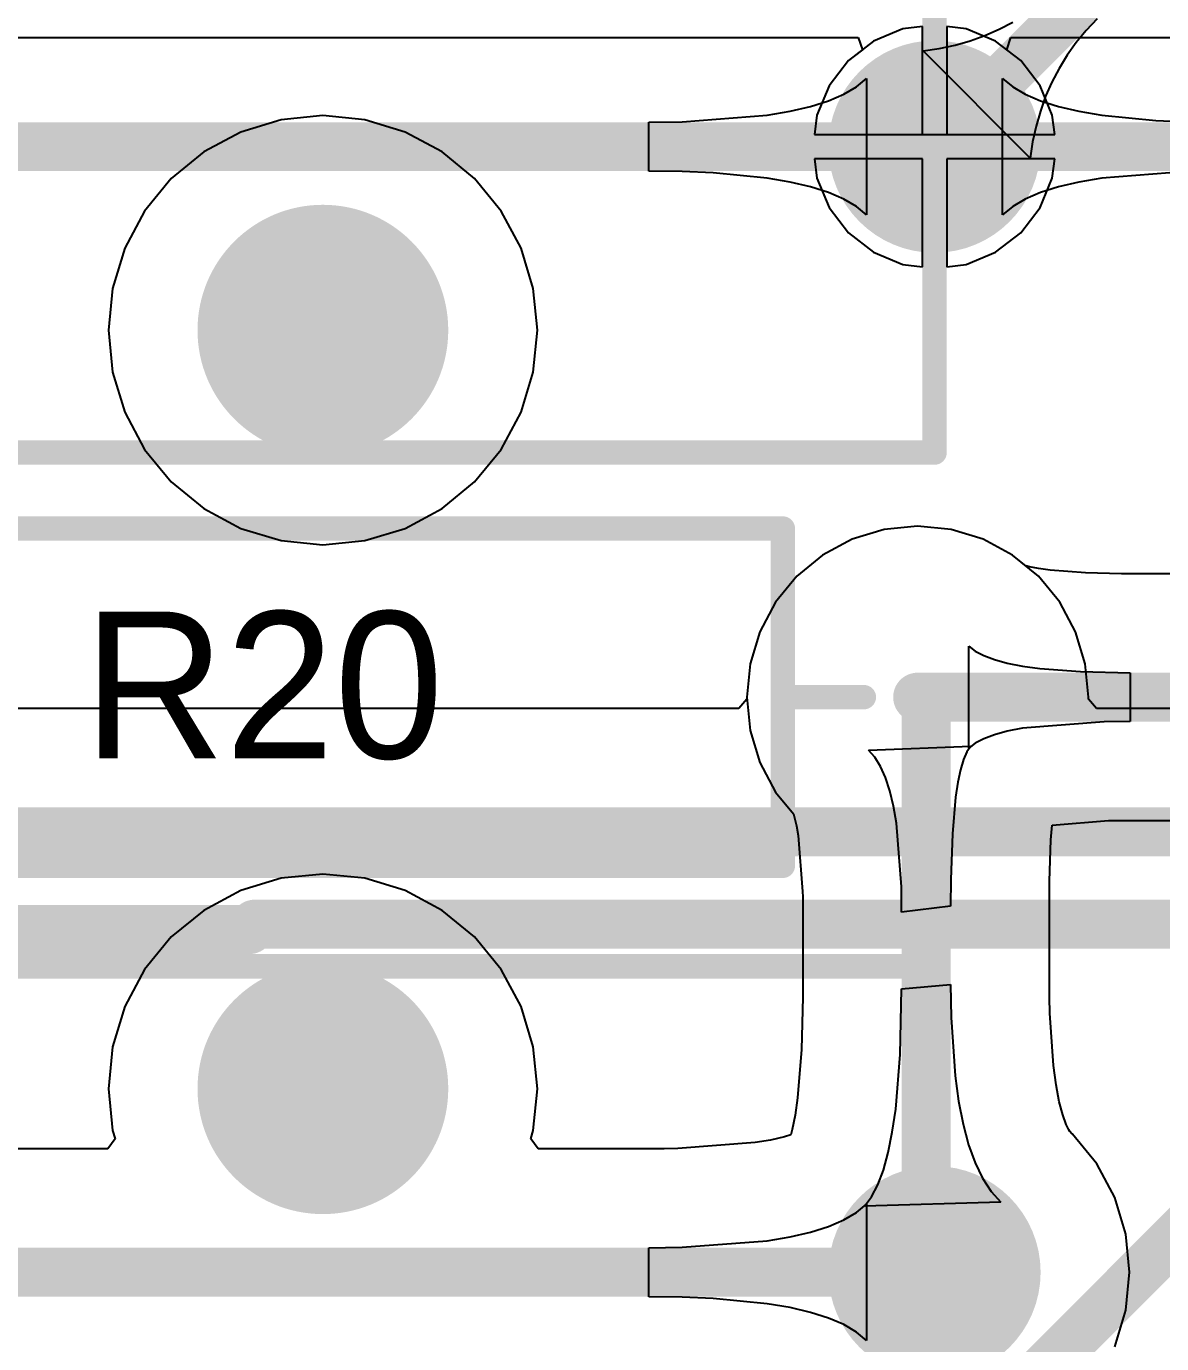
# Model space of a CAD drawing. Header units: millimetres. Extents: x 0 to 140, y 0 to 130.
# Drawn here: x 57.83 to 69.62, y 13.74 to 27.41 of the extents above; entities that cross this region are included whole.
import ezdxf

# ---------------------------------------------------------------- set-up
doc = ezdxf.new("R2010")
doc.units = ezdxf.units.MM
for name, color, linetype in [('BottomLayer', 5, 'Continuous'), ('BottomSolder', 6, 'Continuous'), ('MultiLayer', 9, 'Continuous'), ('PadHoleLayer', 156, 'Continuous'), ('TopLayer', 1, 'Continuous'), ('TopOverlay', 2, 'Continuous'), ('TopSolder', 216, 'Continuous')]:
    doc.layers.add(name, color=color, linetype=linetype)

# ---------------------------------------------------------------- blocks, each defined once
blk = doc.blocks.new('SW_4P_B_20')
at = {"layer": 'BottomLayer'}
h = blk.add_hatch(color=5, dxfattribs=at)
edge = h.paths.add_edge_path()
edge.add_arc((-0.0254, 4.445), 1.2, 0, 360)
h = blk.add_hatch(color=5, dxfattribs=at)
edge = h.paths.add_edge_path()
edge.add_arc((-6.3754, 2.54), 1, 0, 360)
h = blk.add_hatch(color=5, dxfattribs=at)
edge = h.paths.add_edge_path()
edge.add_arc((6.35, 2.54), 1, 0, 360)
h = blk.add_hatch(color=5, dxfattribs=at)
edge = h.paths.add_edge_path()
edge.add_arc((-6.3754, -2.54), 1, 0, 360)
h = blk.add_hatch(color=5, dxfattribs=at)
edge = h.paths.add_edge_path()
edge.add_arc((6.3246, -2.54), 1, 0, 360)
h = blk.add_hatch(color=5, dxfattribs=at)
edge = h.paths.add_edge_path()
edge.add_arc((-0.0254, -4.445), 1.2, 0, 360)
at = {"layer": 'BottomSolder'}
h = blk.add_hatch(color=6, dxfattribs=at)
edge = h.paths.add_edge_path()
edge.add_arc((-0.0254, 4.445), 1.3016, 0, 360)
h = blk.add_hatch(color=6, dxfattribs=at)
edge = h.paths.add_edge_path()
edge.add_arc((-6.3754, 2.54), 1.1016, 0, 360)
h = blk.add_hatch(color=6, dxfattribs=at)
edge = h.paths.add_edge_path()
edge.add_arc((6.35, 2.54), 1.1016, 0, 360)
h = blk.add_hatch(color=6, dxfattribs=at)
edge = h.paths.add_edge_path()
edge.add_arc((-6.3754, -2.54), 1.1016, 0, 360)
h = blk.add_hatch(color=6, dxfattribs=at)
edge = h.paths.add_edge_path()
edge.add_arc((6.3246, -2.54), 1.1016, 0, 360)
h = blk.add_hatch(color=6, dxfattribs=at)
edge = h.paths.add_edge_path()
edge.add_arc((-0.0254, -4.445), 1.3016, 0, 360)
at = {"layer": 'MultiLayer'}
h = blk.add_hatch(color=9, dxfattribs=at)
edge = h.paths.add_edge_path()
edge.add_arc((-0.0254, 4.445), 1.2, 0, 360)
h = blk.add_hatch(color=9, dxfattribs=at)
edge = h.paths.add_edge_path()
edge.add_arc((-6.3754, 2.54), 1, 0, 360)
h = blk.add_hatch(color=9, dxfattribs=at)
edge = h.paths.add_edge_path()
edge.add_arc((6.35, 2.54), 1, 0, 360)
h = blk.add_hatch(color=9, dxfattribs=at)
edge = h.paths.add_edge_path()
edge.add_arc((-6.3754, -2.54), 1, 0, 360)
h = blk.add_hatch(color=9, dxfattribs=at)
edge = h.paths.add_edge_path()
edge.add_arc((6.3246, -2.54), 1, 0, 360)
h = blk.add_hatch(color=9, dxfattribs=at)
edge = h.paths.add_edge_path()
edge.add_arc((-0.0254, -4.445), 1.2, 0, 360)
at = {"layer": 'PadHoleLayer'}
h = blk.add_hatch(color=156, dxfattribs=at)
edge = h.paths.add_edge_path()
edge.add_arc((-0.0254, 4.445), 1, 0, 360)
h = blk.add_hatch(color=156, dxfattribs=at)
edge = h.paths.add_edge_path()
edge.add_arc((-6.3754, 2.54), 0.6, 0, 360)
h = blk.add_hatch(color=156, dxfattribs=at)
edge = h.paths.add_edge_path()
edge.add_arc((6.35, 2.54), 0.6, 0, 360)
h = blk.add_hatch(color=156, dxfattribs=at)
edge = h.paths.add_edge_path()
edge.add_arc((-6.3754, -2.54), 0.6, 0, 360)
h = blk.add_hatch(color=156, dxfattribs=at)
edge = h.paths.add_edge_path()
edge.add_arc((6.3246, -2.54), 0.6, 0, 360)
h = blk.add_hatch(color=156, dxfattribs=at)
edge = h.paths.add_edge_path()
edge.add_arc((-0.0254, -4.445), 1, 0, 360)
at = {"layer": 'TopLayer'}
h = blk.add_hatch(color=1, dxfattribs=at)
edge = h.paths.add_edge_path()
edge.add_arc((-0.0254, 4.445), 1.2, 0, 360)
h = blk.add_hatch(color=1, dxfattribs=at)
edge = h.paths.add_edge_path()
edge.add_arc((-6.3754, 2.54), 1, 0, 360)
h = blk.add_hatch(color=1, dxfattribs=at)
edge = h.paths.add_edge_path()
edge.add_arc((6.35, 2.54), 1, 0, 360)
h = blk.add_hatch(color=1, dxfattribs=at)
edge = h.paths.add_edge_path()
edge.add_arc((-6.3754, -2.54), 1, 0, 360)
h = blk.add_hatch(color=1, dxfattribs=at)
edge = h.paths.add_edge_path()
edge.add_arc((6.3246, -2.54), 1, 0, 360)
h = blk.add_hatch(color=1, dxfattribs=at)
edge = h.paths.add_edge_path()
edge.add_arc((-0.0254, -4.445), 1.2, 0, 360)
at = {"layer": 'TopSolder'}
h = blk.add_hatch(color=216, dxfattribs=at)
edge = h.paths.add_edge_path()
edge.add_arc((-0.0254, 4.445), 1.3016, 0, 360)
h = blk.add_hatch(color=216, dxfattribs=at)
edge = h.paths.add_edge_path()
edge.add_arc((-6.3754, 2.54), 1.1016, 0, 360)
h = blk.add_hatch(color=216, dxfattribs=at)
edge = h.paths.add_edge_path()
edge.add_arc((6.35, 2.54), 1.1016, 0, 360)
h = blk.add_hatch(color=216, dxfattribs=at)
edge = h.paths.add_edge_path()
edge.add_arc((-6.3754, -2.54), 1.1016, 0, 360)
h = blk.add_hatch(color=216, dxfattribs=at)
edge = h.paths.add_edge_path()
edge.add_arc((6.3246, -2.54), 1.1016, 0, 360)
h = blk.add_hatch(color=216, dxfattribs=at)
edge = h.paths.add_edge_path()
edge.add_arc((-0.0254, -4.445), 1.3016, 0, 360)
at = {"layer": 'TopOverlay', "const_width": 0.254}
for points in [[(6.3246, 5.715), (-6.3754, 5.715)], [(-6.3754, 5.715), (-6.3754, -5.715)], [(6.3246, 5.715), (6.3246, -5.715)], [(6.3246, -5.715), (-6.3754, -5.715)]]:
    blk.add_lwpolyline(points, dxfattribs=at)
at = {"layer": 'TopOverlay', "const_width": 0.127}
for points in [[(-6.4389, 5.715, 1), (-6.3119, 5.715, 1)], [(-6.4389, 5.715, 1), (-6.3119, 5.715, 1)], [(6.2611, 5.715, 1), (6.3881, 5.715, 1)], [(6.2611, 5.715, 1), (6.3881, 5.715, 1)], [(-6.4389, -5.715, 1), (-6.3119, -5.715, 1)], [(-6.4389, -5.715, 1), (-6.3119, -5.715, 1)], [(6.2611, -5.715, 1), (6.3881, -5.715, 1)], [(6.2611, -5.715, 1), (6.3881, -5.715, 1)]]:
    blk.add_lwpolyline(points, format="xyb", close=True, dxfattribs=at)
blk = doc.blocks.new('SW_4P_B_25')
at = {"layer": 'BottomLayer'}
h = blk.add_hatch(color=5, dxfattribs=at)
edge = h.paths.add_edge_path()
edge.add_arc((-0.0254, 4.445), 1.2, 0, 360)
h = blk.add_hatch(color=5, dxfattribs=at)
edge = h.paths.add_edge_path()
edge.add_arc((-6.3754, 2.54), 1, 0, 360)
h = blk.add_hatch(color=5, dxfattribs=at)
edge = h.paths.add_edge_path()
edge.add_arc((6.35, 2.54), 1, 0, 360)
h = blk.add_hatch(color=5, dxfattribs=at)
edge = h.paths.add_edge_path()
edge.add_arc((-6.3754, -2.54), 1, 0, 360)
h = blk.add_hatch(color=5, dxfattribs=at)
edge = h.paths.add_edge_path()
edge.add_arc((6.3246, -2.54), 1, 0, 360)
h = blk.add_hatch(color=5, dxfattribs=at)
edge = h.paths.add_edge_path()
edge.add_arc((-0.0254, -4.445), 1.2, 0, 360)
at = {"layer": 'BottomSolder'}
h = blk.add_hatch(color=6, dxfattribs=at)
edge = h.paths.add_edge_path()
edge.add_arc((-0.0254, 4.445), 1.3016, 0, 360)
h = blk.add_hatch(color=6, dxfattribs=at)
edge = h.paths.add_edge_path()
edge.add_arc((-6.3754, 2.54), 1.1016, 0, 360)
h = blk.add_hatch(color=6, dxfattribs=at)
edge = h.paths.add_edge_path()
edge.add_arc((6.35, 2.54), 1.1016, 0, 360)
h = blk.add_hatch(color=6, dxfattribs=at)
edge = h.paths.add_edge_path()
edge.add_arc((-6.3754, -2.54), 1.1016, 0, 360)
h = blk.add_hatch(color=6, dxfattribs=at)
edge = h.paths.add_edge_path()
edge.add_arc((6.3246, -2.54), 1.1016, 0, 360)
h = blk.add_hatch(color=6, dxfattribs=at)
edge = h.paths.add_edge_path()
edge.add_arc((-0.0254, -4.445), 1.3016, 0, 360)
at = {"layer": 'MultiLayer'}
h = blk.add_hatch(color=9, dxfattribs=at)
edge = h.paths.add_edge_path()
edge.add_arc((-0.0254, 4.445), 1.2, 0, 360)
h = blk.add_hatch(color=9, dxfattribs=at)
edge = h.paths.add_edge_path()
edge.add_arc((-6.3754, 2.54), 1, 0, 360)
h = blk.add_hatch(color=9, dxfattribs=at)
edge = h.paths.add_edge_path()
edge.add_arc((6.35, 2.54), 1, 0, 360)
h = blk.add_hatch(color=9, dxfattribs=at)
edge = h.paths.add_edge_path()
edge.add_arc((-6.3754, -2.54), 1, 0, 360)
h = blk.add_hatch(color=9, dxfattribs=at)
edge = h.paths.add_edge_path()
edge.add_arc((6.3246, -2.54), 1, 0, 360)
h = blk.add_hatch(color=9, dxfattribs=at)
edge = h.paths.add_edge_path()
edge.add_arc((-0.0254, -4.445), 1.2, 0, 360)
at = {"layer": 'PadHoleLayer'}
h = blk.add_hatch(color=156, dxfattribs=at)
edge = h.paths.add_edge_path()
edge.add_arc((-0.0254, 4.445), 1, 0, 360)
h = blk.add_hatch(color=156, dxfattribs=at)
edge = h.paths.add_edge_path()
edge.add_arc((-6.3754, 2.54), 0.6, 0, 360)
h = blk.add_hatch(color=156, dxfattribs=at)
edge = h.paths.add_edge_path()
edge.add_arc((6.35, 2.54), 0.6, 0, 360)
h = blk.add_hatch(color=156, dxfattribs=at)
edge = h.paths.add_edge_path()
edge.add_arc((-6.3754, -2.54), 0.6, 0, 360)
h = blk.add_hatch(color=156, dxfattribs=at)
edge = h.paths.add_edge_path()
edge.add_arc((6.3246, -2.54), 0.6, 0, 360)
h = blk.add_hatch(color=156, dxfattribs=at)
edge = h.paths.add_edge_path()
edge.add_arc((-0.0254, -4.445), 1, 0, 360)
at = {"layer": 'TopLayer'}
h = blk.add_hatch(color=1, dxfattribs=at)
edge = h.paths.add_edge_path()
edge.add_arc((-0.0254, 4.445), 1.2, 0, 360)
h = blk.add_hatch(color=1, dxfattribs=at)
edge = h.paths.add_edge_path()
edge.add_arc((-6.3754, 2.54), 1, 0, 360)
h = blk.add_hatch(color=1, dxfattribs=at)
edge = h.paths.add_edge_path()
edge.add_arc((6.35, 2.54), 1, 0, 360)
h = blk.add_hatch(color=1, dxfattribs=at)
edge = h.paths.add_edge_path()
edge.add_arc((-6.3754, -2.54), 1, 0, 360)
h = blk.add_hatch(color=1, dxfattribs=at)
edge = h.paths.add_edge_path()
edge.add_arc((6.3246, -2.54), 1, 0, 360)
h = blk.add_hatch(color=1, dxfattribs=at)
edge = h.paths.add_edge_path()
edge.add_arc((-0.0254, -4.445), 1.2, 0, 360)
at = {"layer": 'TopSolder'}
h = blk.add_hatch(color=216, dxfattribs=at)
edge = h.paths.add_edge_path()
edge.add_arc((-0.0254, 4.445), 1.3016, 0, 360)
h = blk.add_hatch(color=216, dxfattribs=at)
edge = h.paths.add_edge_path()
edge.add_arc((-6.3754, 2.54), 1.1016, 0, 360)
h = blk.add_hatch(color=216, dxfattribs=at)
edge = h.paths.add_edge_path()
edge.add_arc((6.35, 2.54), 1.1016, 0, 360)
h = blk.add_hatch(color=216, dxfattribs=at)
edge = h.paths.add_edge_path()
edge.add_arc((-6.3754, -2.54), 1.1016, 0, 360)
h = blk.add_hatch(color=216, dxfattribs=at)
edge = h.paths.add_edge_path()
edge.add_arc((6.3246, -2.54), 1.1016, 0, 360)
h = blk.add_hatch(color=216, dxfattribs=at)
edge = h.paths.add_edge_path()
edge.add_arc((-0.0254, -4.445), 1.3016, 0, 360)
at = {"layer": 'TopOverlay', "const_width": 0.254}
for points in [[(6.3246, 5.715), (-6.3754, 5.715)], [(-6.3754, 5.715), (-6.3754, -5.715)], [(6.3246, 5.715), (6.3246, -5.715)], [(6.3246, -5.715), (-6.3754, -5.715)]]:
    blk.add_lwpolyline(points, dxfattribs=at)
at = {"layer": 'TopOverlay', "const_width": 0.127}
for points in [[(-6.4389, 5.715, 1), (-6.3119, 5.715, 1)], [(-6.4389, 5.715, 1), (-6.3119, 5.715, 1)], [(6.2611, 5.715, 1), (6.3881, 5.715, 1)], [(6.2611, 5.715, 1), (6.3881, 5.715, 1)], [(-6.4389, -5.715, 1), (-6.3119, -5.715, 1)], [(-6.4389, -5.715, 1), (-6.3119, -5.715, 1)], [(6.2611, -5.715, 1), (6.3881, -5.715, 1)], [(6.2611, -5.715, 1), (6.3881, -5.715, 1)]]:
    blk.add_lwpolyline(points, format="xyb", close=True, dxfattribs=at)
blk = doc.blocks.new('_________1_2__31')
at = {"layer": 'BottomLayer'}
h = blk.add_hatch(color=5, dxfattribs=at)
edge = h.paths.add_edge_path()
edge.add_arc((-6.4, 0), 0.75, 0, 360)
h = blk.add_hatch(color=5, dxfattribs=at)
edge = h.paths.add_edge_path()
edge.add_arc((6.4, 0), 0.75, 0, 360)
at = {"layer": 'BottomSolder'}
h = blk.add_hatch(color=6, dxfattribs=at)
edge = h.paths.add_edge_path()
edge.add_arc((-6.4, 0), 0.852, 0, 360)
h = blk.add_hatch(color=6, dxfattribs=at)
edge = h.paths.add_edge_path()
edge.add_arc((6.4, 0), 0.852, 0, 360)
at = {"layer": 'MultiLayer'}
h = blk.add_hatch(color=9, dxfattribs=at)
edge = h.paths.add_edge_path()
edge.add_arc((-6.4, 0), 0.75, 0, 360)
h = blk.add_hatch(color=9, dxfattribs=at)
edge = h.paths.add_edge_path()
edge.add_arc((6.4, 0), 0.75, 0, 360)
at = {"layer": 'PadHoleLayer'}
h = blk.add_hatch(color=156, dxfattribs=at)
edge = h.paths.add_edge_path()
edge.add_arc((-6.4, 0), 0.35, 0, 360)
h = blk.add_hatch(color=156, dxfattribs=at)
edge = h.paths.add_edge_path()
edge.add_arc((6.4, 0), 0.35, 0, 360)
at = {"layer": 'TopLayer'}
h = blk.add_hatch(color=1, dxfattribs=at)
edge = h.paths.add_edge_path()
edge.add_arc((-6.4, 0), 0.75, 0, 360)
h = blk.add_hatch(color=1, dxfattribs=at)
edge = h.paths.add_edge_path()
edge.add_arc((6.4, 0), 0.75, 0, 360)
at = {"layer": 'TopSolder'}
h = blk.add_hatch(color=216, dxfattribs=at)
edge = h.paths.add_edge_path()
edge.add_arc((-6.4, 0), 0.852, 0, 360)
h = blk.add_hatch(color=216, dxfattribs=at)
edge = h.paths.add_edge_path()
edge.add_arc((6.4, 0), 0.852, 0, 360)
at = {"layer": 'TopOverlay', "const_width": 0.254}
for points in [[(-5, -1.75), (-5, 1.75)], [(-5, 1.75), (5, 1.75)], [(5, -1.75), (5, 1.75)], [(-5.842, 0), (-5.08, 0)], [(5.08, 0), (5.842, 0)], [(-5, -1.75), (5, -1.75)]]:
    blk.add_lwpolyline(points, dxfattribs=at)
at = {"layer": 'TopOverlay', "const_width": 0.127}
for points in [[(-5.064, 1.75, 1), (-4.937, 1.75, 1)], [(-5.064, 1.75, 1), (-4.937, 1.75, 1)], [(4.937, 1.75, 1), (5.064, 1.75, 1)], [(4.937, 1.75, 1), (5.064, 1.75, 1)], [(-5.905, 0, 1), (-5.779, 0, 1)], [(-5.144, 0, 1), (-5.016, 0, 1)], [(5.016, 0, 1), (5.144, 0, 1)], [(5.779, 0, 1), (5.905, 0, 1)], [(-5.064, -1.75, 1), (-4.937, -1.75, 1)], [(-5.064, -1.75, 1), (-4.937, -1.75, 1)], [(4.937, -1.75, 1), (5.064, -1.75, 1)], [(4.937, -1.75, 1), (5.064, -1.75, 1)]]:
    blk.add_lwpolyline(points, format="xyb", close=True, dxfattribs=at)

msp = doc.modelspace()

# ---------------------------------------------------------------- linework, layer by layer
at = {"layer": 'BottomLayer'}
for p, q in [((68.945, 27.489), (68.832, 27.368)), ((66.93, 27.383), (66.625, 27.256)), ((67.131, 27.409), (66.93, 27.383)), ((67.131, 26.288), (67.131, 27.409)), ((67.585, 27.383), (67.385, 27.409)), ((67.385, 27.409), (67.385, 26.288)), ((67.89, 27.256), (67.585, 27.383)), ((67.781, 27.314), (67.928, 27.379)), ((67.928, 27.379), (68.07, 27.453)), ((68.832, 27.368), (68.728, 27.242)), ((66.625, 27.256), (66.363, 27.055)), ((67.307, 27.179), (67.47, 27.214)), ((67.47, 27.214), (67.628, 27.259)), ((67.628, 27.259), (67.781, 27.314)), ((68.152, 27.055), (67.89, 27.256)), ((68.728, 27.242), (68.634, 27.11)), ((67.139, 27.154), (67.307, 27.179)), ((68.251, 26.042), (67.139, 27.154)), ((68.634, 27.11), (68.55, 26.973)), ((66.363, 27.055), (66.162, 26.793)), ((68.353, 26.793), (68.152, 27.055)), ((68.55, 26.973), (68.475, 26.831)), ((66.447, 26.782), (66.551, 26.869)), ((66.551, 26.869), (66.551, 25.453)), ((67.964, 25.453), (67.964, 26.869)), ((67.964, 26.869), (68.069, 26.782)), ((68.475, 26.831), (68.411, 26.684)), ((66.162, 26.793), (66.036, 26.488)), ((66.157, 26.637), (66.315, 26.705)), ((66.315, 26.705), (66.447, 26.782)), ((68.069, 26.782), (68.2, 26.705)), ((68.2, 26.705), (68.359, 26.637)), ((68.479, 26.488), (68.353, 26.793)), ((68.411, 26.684), (68.356, 26.531)), ((65.519, 26.488), (65.759, 26.528)), ((65.759, 26.528), (65.971, 26.578)), ((65.971, 26.578), (66.157, 26.637)), ((68.356, 26.531), (68.311, 26.374)), ((68.359, 26.637), (68.544, 26.578)), ((68.544, 26.578), (68.757, 26.528)), ((68.757, 26.528), (68.996, 26.488)), ((60.473, 26.44), (60.056, 26.313)), ((60.908, 26.483), (60.473, 26.44)), ((61.342, 26.44), (60.908, 26.483)), ((61.76, 26.313), (61.342, 26.44)), ((64.291, 26.415), (64.638, 26.42)), ((64.291, 25.907), (64.291, 26.415)), ((64.638, 26.42), (65.519, 26.488)), ((66.036, 26.488), (66.01, 26.288)), ((68.506, 26.288), (68.479, 26.488)), ((68.996, 26.488), (69.556, 26.433)), ((69.556, 26.433), (69.877, 26.42)), ((60.056, 26.313), (59.671, 26.107)), ((62.145, 26.107), (61.76, 26.313)), ((66.01, 26.288), (67.131, 26.288)), ((67.385, 26.288), (68.506, 26.288)), ((68.311, 26.374), (68.276, 26.211)), ((68.276, 26.211), (68.251, 26.042)), ((59.671, 26.107), (59.333, 25.831)), ((62.482, 25.831), (62.145, 26.107)), ((67.131, 26.034), (66.01, 26.034)), ((66.01, 26.034), (66.036, 25.834)), ((67.131, 24.913), (67.131, 26.034)), ((68.506, 26.034), (67.385, 26.034)), ((67.385, 26.034), (67.385, 24.913)), ((68.479, 25.834), (68.506, 26.034)), ((64.638, 25.902), (64.291, 25.907)), ((64.959, 25.889), (64.638, 25.902)), ((65.519, 25.834), (64.959, 25.889)), ((69.877, 25.902), (68.996, 25.834)), ((59.333, 25.831), (59.056, 25.493)), ((62.759, 25.493), (62.482, 25.831)), ((65.759, 25.794), (65.519, 25.834)), ((65.971, 25.744), (65.759, 25.794)), ((66.157, 25.685), (65.971, 25.744)), ((66.036, 25.834), (66.162, 25.529)), ((68.353, 25.529), (68.479, 25.834)), ((68.544, 25.744), (68.359, 25.685)), ((68.757, 25.794), (68.544, 25.744)), ((68.996, 25.834), (68.757, 25.794)), ((66.315, 25.617), (66.157, 25.685)), ((66.447, 25.54), (66.315, 25.617)), ((68.2, 25.617), (68.069, 25.54)), ((68.359, 25.685), (68.2, 25.617)), ((59.056, 25.493), (58.851, 25.108)), ((62.965, 25.108), (62.759, 25.493)), ((66.162, 25.529), (66.363, 25.267)), ((66.551, 25.453), (66.447, 25.54)), ((68.069, 25.54), (67.964, 25.453)), ((68.152, 25.267), (68.353, 25.529)), ((66.363, 25.267), (66.625, 25.066)), ((67.89, 25.066), (68.152, 25.267)), ((58.851, 25.108), (58.724, 24.69)), ((63.092, 24.69), (62.965, 25.108)), ((66.625, 25.066), (66.93, 24.939)), ((67.585, 24.939), (67.89, 25.066)), ((66.93, 24.939), (67.131, 24.913)), ((67.385, 24.913), (67.585, 24.939)), ((58.724, 24.69), (58.681, 24.256)), ((63.134, 24.256), (63.092, 24.69)), ((58.681, 24.256), (58.724, 23.822)), ((63.092, 23.822), (63.134, 24.256)), ((58.724, 23.822), (58.851, 23.404)), ((62.965, 23.404), (63.092, 23.822)), ((58.851, 23.404), (59.056, 23.019)), ((62.759, 23.019), (62.965, 23.404)), ((59.056, 23.019), (59.333, 22.681)), ((62.482, 22.681), (62.759, 23.019)), ((59.333, 22.681), (59.671, 22.405)), ((62.145, 22.405), (62.482, 22.681)), ((59.671, 22.405), (60.056, 22.199)), ((61.76, 22.199), (62.145, 22.405)), ((60.056, 22.199), (60.473, 22.072)), ((61.342, 22.072), (61.76, 22.199)), ((66.736, 22.187), (66.403, 22.086)), ((67.082, 22.222), (66.736, 22.187)), ((67.429, 22.187), (67.082, 22.222)), ((67.761, 22.086), (67.429, 22.187)), ((60.473, 22.072), (60.908, 22.029)), ((60.908, 22.029), (61.342, 22.072)), ((66.403, 22.086), (66.096, 21.922)), ((68.068, 21.922), (67.761, 22.086)), ((66.096, 21.922), (65.828, 21.702)), ((68.205, 21.81), (68.068, 21.922)), ((68.245, 21.8), (68.205, 21.81)), ((68.338, 21.781), (68.245, 21.8)), ((68.459, 21.765), (68.338, 21.781)), ((68.824, 21.736), (68.459, 21.765)), ((65.828, 21.702), (65.607, 21.433)), ((69.197, 21.728), (68.824, 21.736)), ((70.393, 21.728), (69.197, 21.728)), ((65.607, 21.433), (65.443, 21.126)), ((65.443, 21.126), (65.342, 20.793)), ((67.612, 19.916), (67.612, 20.978)), ((67.612, 20.978), (67.679, 20.925)), ((67.679, 20.925), (67.768, 20.878)), ((65.342, 20.793), (65.308, 20.447)), ((67.768, 20.878), (67.879, 20.837)), ((67.879, 20.837), (68.013, 20.801)), ((68.013, 20.801), (68.17, 20.77)), ((68.17, 20.77), (68.349, 20.745)), ((68.349, 20.745), (68.773, 20.712)), ((68.773, 20.712), (69.288, 20.701)), ((69.288, 20.701), (69.288, 20.193)), ((65.308, 20.447), (65.342, 20.101)), ((65.342, 20.101), (65.443, 19.768)), ((68.17, 20.124), (68.013, 20.093)), ((69.019, 20.19), (68.17, 20.124)), ((69.288, 20.193), (69.019, 20.19)), ((67.679, 19.969), (67.612, 19.916)), ((67.768, 20.016), (67.679, 19.969)), ((67.879, 20.057), (67.768, 20.016)), ((68.013, 20.093), (67.879, 20.057)), ((66.572, 19.897), (67.634, 19.939)), ((66.638, 19.823), (66.572, 19.897)), ((67.594, 19.881), (67.558, 19.799)), ((67.634, 19.939), (67.594, 19.881)), ((65.443, 19.768), (65.607, 19.461)), ((66.696, 19.728), (66.638, 19.823)), ((66.748, 19.612), (66.696, 19.728)), ((67.527, 19.694), (67.5, 19.564)), ((67.558, 19.799), (67.527, 19.694)), ((66.792, 19.475), (66.748, 19.612)), ((67.5, 19.564), (67.476, 19.41)), ((65.607, 19.461), (65.793, 19.235)), ((66.83, 19.317), (66.792, 19.475)), ((66.861, 19.139), (66.83, 19.317)), ((67.476, 19.41), (67.443, 19.03)), ((65.793, 19.235), (65.805, 19.196)), ((65.805, 19.196), (65.826, 19.11)), ((68.48, 19.12), (69.065, 19.166)), ((69.065, 19.166), (69.081, 19.166)), ((69.081, 19.166), (70.277, 19.166)), ((65.826, 19.11), (65.843, 19.011)), ((65.843, 19.011), (65.888, 18.431)), ((66.913, 18.478), (66.861, 19.139)), ((67.443, 19.03), (67.426, 18.554)), ((68.466, 18.967), (68.48, 19.12)), ((68.451, 18.538), (68.466, 18.967)), ((60.908, 18.61), (60.473, 18.567)), ((61.342, 18.567), (60.908, 18.61)), ((60.473, 18.567), (60.056, 18.44)), ((61.76, 18.44), (61.342, 18.567)), ((66.916, 18.216), (66.913, 18.478)), ((67.426, 18.554), (67.424, 18.279)), ((68.451, 17.329), (68.451, 18.538)), ((60.056, 18.44), (59.671, 18.234)), ((62.145, 18.234), (61.76, 18.44)), ((65.888, 18.431), (65.889, 18.376)), ((65.889, 18.376), (65.889, 17.333)), ((59.671, 18.234), (59.333, 17.958)), ((62.482, 17.958), (62.145, 18.234)), ((67.424, 18.279), (66.916, 18.216)), ((59.333, 17.958), (59.056, 17.62)), ((62.759, 17.62), (62.482, 17.958)), ((59.056, 17.62), (58.851, 17.235)), ((62.965, 17.235), (62.759, 17.62)), ((66.901, 16.738), (66.916, 17.418)), ((66.916, 17.418), (67.424, 17.464)), ((67.424, 17.464), (67.429, 17.123)), ((58.851, 17.235), (58.724, 16.817)), ((63.092, 16.817), (62.965, 17.235)), ((65.889, 17.333), (65.877, 16.791)), ((68.453, 17.166), (68.451, 17.329)), ((67.429, 17.123), (67.471, 16.518)), ((68.491, 16.624), (68.453, 17.166)), ((58.724, 16.817), (58.681, 16.383)), ((63.134, 16.383), (63.092, 16.817)), ((65.877, 16.791), (65.835, 16.288)), ((66.854, 16.172), (66.901, 16.738)), ((68.519, 16.423), (68.491, 16.624)), ((67.471, 16.518), (67.507, 16.254)), ((68.553, 16.247), (68.519, 16.423)), ((58.681, 16.383), (58.724, 15.949)), ((63.092, 15.949), (63.134, 16.383)), ((65.835, 16.288), (65.809, 16.107)), ((66.819, 15.932), (66.854, 16.172)), ((67.507, 16.254), (67.554, 16.016)), ((68.59, 16.11), (68.553, 16.247)), ((65.809, 16.107), (65.779, 15.959)), ((67.554, 16.016), (67.611, 15.802)), ((68.625, 16.012), (68.59, 16.11)), ((68.652, 15.955), (68.625, 16.012)), ((58.75, 15.861), (58.675, 15.759)), ((58.724, 15.949), (58.75, 15.861)), ((63.065, 15.861), (63.092, 15.949)), ((63.141, 15.759), (63.065, 15.861)), ((65.699, 15.884), (65.556, 15.85)), ((65.765, 15.905), (65.699, 15.884)), ((65.779, 15.959), (65.765, 15.905)), ((66.777, 15.721), (66.819, 15.932)), ((68.663, 15.939), (68.652, 15.955)), ((68.684, 15.916), (68.663, 15.939)), ((68.69, 15.91), (68.684, 15.916)), ((68.942, 15.603), (68.69, 15.91)), ((58.675, 15.759), (57.364, 15.759)), ((64.452, 15.759), (63.141, 15.759)), ((64.592, 15.761), (64.452, 15.759)), ((65.394, 15.823), (64.592, 15.761)), ((65.556, 15.85), (65.394, 15.823)), ((67.611, 15.802), (67.679, 15.615)), ((66.727, 15.539), (66.777, 15.721)), ((67.679, 15.615), (67.757, 15.453)), ((69.129, 15.253), (68.942, 15.603)), ((66.669, 15.385), (66.727, 15.539)), ((67.757, 15.453), (67.846, 15.316)), ((66.603, 15.26), (66.669, 15.385)), ((67.846, 15.316), (67.945, 15.205)), ((66.447, 15.099), (66.551, 15.186)), ((66.53, 15.163), (66.603, 15.26)), ((67.945, 15.205), (66.53, 15.163)), ((66.551, 15.186), (66.551, 13.77)), ((69.245, 14.873), (69.129, 15.253)), ((66.315, 15.022), (66.447, 15.099)), ((65.971, 14.895), (66.157, 14.954)), ((66.157, 14.954), (66.315, 15.022)), ((64.638, 14.737), (65.519, 14.805)), ((65.519, 14.805), (65.759, 14.845)), ((65.759, 14.845), (65.971, 14.895)), ((69.283, 14.478), (69.245, 14.873)), ((64.291, 14.732), (64.638, 14.737)), ((64.291, 14.224), (64.291, 14.732)), ((69.245, 14.083), (69.283, 14.478)), ((64.638, 14.219), (64.291, 14.224)), ((64.959, 14.206), (64.638, 14.219)), ((65.519, 14.151), (64.959, 14.206)), ((65.759, 14.111), (65.519, 14.151)), ((65.971, 14.061), (65.759, 14.111)), ((66.157, 14.002), (65.971, 14.061)), ((66.315, 13.934), (66.157, 14.002)), ((69.129, 13.703), (69.245, 14.083)), ((66.447, 13.857), (66.315, 13.934)), ((66.551, 13.77), (66.447, 13.857))]:
    msp.add_line(p, q, dxfattribs=at)
at = {"layer": 'BottomLayer', "const_width": 0.508}
for points in [[(67.258, 26.161), (68.766, 27.669)], [(54.532, 26.161), (67.258, 26.161)], [(67.258, 26.161), (72.642, 26.161)], [(67.082, 20.447), (72.392, 20.447)], [(67.082, 20.447), (67.17, 20.359)], [(67.17, 14.566), (67.17, 20.359)], [(67.258, 12.345), (73.65, 18.737)], [(67.17, 14.566), (67.258, 14.478)], [(54.558, 14.478), (67.258, 14.478)]]:
    msp.add_lwpolyline(points, dxfattribs=at)
at = {"layer": 'BottomLayer', "const_width": 0.254}
for points in [[(67.131, 26.161, 1), (67.385, 26.161, 1)], [(67.131, 26.161, 1), (67.385, 26.161, 1)], [(67.131, 26.161, 1), (67.385, 26.161, 1)], [(66.955, 20.447, 1), (67.209, 20.447, 1)], [(66.955, 20.447, 1), (67.209, 20.447, 1)], [(67.043, 20.359, 1), (67.297, 20.359, 1)], [(67.043, 20.359, 1), (67.297, 20.359, 1)], [(67.043, 14.566, 1), (67.297, 14.566, 1)], [(67.043, 14.566, 1), (67.297, 14.566, 1)], [(67.131, 14.478, 1), (67.385, 14.478, 1)], [(67.131, 14.478, 1), (67.385, 14.478, 1)]]:
    msp.add_lwpolyline(points, format="xyb", close=True, dxfattribs=at)
at = {"layer": 'TopLayer'}
for p, q in [((55.324, 27.294), (66.466, 27.294)), ((66.466, 27.294), (66.509, 27.167)), ((68.007, 27.167), (68.05, 27.294)), ((68.05, 27.294), (71.85, 27.294)), ((66.509, 27.167), (66.363, 27.055)), ((68.152, 27.055), (68.007, 27.167)), ((66.363, 27.055), (66.162, 26.793)), ((68.353, 26.793), (68.152, 27.055)), ((66.162, 26.793), (66.036, 26.488)), ((68.479, 26.488), (68.353, 26.793)), ((60.473, 26.44), (60.056, 26.313)), ((60.908, 26.483), (60.473, 26.44)), ((61.342, 26.44), (60.908, 26.483)), ((61.76, 26.313), (61.342, 26.44)), ((66.036, 26.488), (66.01, 26.288)), ((68.506, 26.288), (68.479, 26.488)), ((60.056, 26.313), (59.671, 26.107)), ((62.145, 26.107), (61.76, 26.313)), ((66.01, 26.288), (67.258, 26.288)), ((67.258, 26.288), (68.506, 26.288)), ((59.671, 26.107), (59.333, 25.831)), ((62.482, 25.831), (62.145, 26.107)), ((67.131, 26.034), (66.01, 26.034)), ((66.01, 26.034), (66.036, 25.834)), ((67.131, 24.913), (67.131, 26.034)), ((68.506, 26.034), (67.385, 26.034)), ((67.385, 26.034), (67.385, 24.913)), ((68.479, 25.834), (68.506, 26.034)), ((59.333, 25.831), (59.056, 25.493)), ((62.759, 25.493), (62.482, 25.831)), ((66.036, 25.834), (66.162, 25.529)), ((68.353, 25.529), (68.479, 25.834)), ((59.056, 25.493), (58.851, 25.108)), ((62.965, 25.108), (62.759, 25.493)), ((66.162, 25.529), (66.363, 25.267)), ((68.152, 25.267), (68.353, 25.529)), ((66.363, 25.267), (66.625, 25.066)), ((67.89, 25.066), (68.152, 25.267)), ((58.851, 25.108), (58.724, 24.69)), ((63.092, 24.69), (62.965, 25.108)), ((66.625, 25.066), (66.93, 24.939)), ((67.585, 24.939), (67.89, 25.066)), ((66.93, 24.939), (67.131, 24.913)), ((67.385, 24.913), (67.585, 24.939)), ((58.724, 24.69), (58.681, 24.256)), ((63.134, 24.256), (63.092, 24.69)), ((58.681, 24.256), (58.724, 23.822)), ((63.092, 23.822), (63.134, 24.256)), ((58.724, 23.822), (58.851, 23.404)), ((62.965, 23.404), (63.092, 23.822)), ((58.851, 23.404), (59.056, 23.019)), ((62.759, 23.019), (62.965, 23.404)), ((59.056, 23.019), (59.333, 22.681)), ((62.482, 22.681), (62.759, 23.019)), ((59.333, 22.681), (59.671, 22.405)), ((62.145, 22.405), (62.482, 22.681)), ((59.671, 22.405), (60.056, 22.199)), ((61.76, 22.199), (62.145, 22.405)), ((60.056, 22.199), (60.473, 22.072)), ((61.342, 22.072), (61.76, 22.199)), ((66.736, 22.187), (66.403, 22.086)), ((67.082, 22.222), (66.736, 22.187)), ((67.429, 22.187), (67.082, 22.222)), ((67.761, 22.086), (67.429, 22.187)), ((60.473, 22.072), (60.908, 22.029)), ((60.908, 22.029), (61.342, 22.072)), ((66.403, 22.086), (66.096, 21.922)), ((68.068, 21.922), (67.761, 22.086)), ((66.096, 21.922), (65.828, 21.702)), ((68.337, 21.702), (68.068, 21.922)), ((65.828, 21.702), (65.607, 21.433)), ((68.558, 21.433), (68.337, 21.702)), ((65.607, 21.433), (65.443, 21.126)), ((68.722, 21.126), (68.558, 21.433)), ((65.443, 21.126), (65.342, 20.793)), ((68.823, 20.793), (68.722, 21.126)), ((65.342, 20.793), (65.308, 20.447)), ((68.857, 20.447), (68.823, 20.793)), ((65.31, 20.425), (65.225, 20.331)), ((65.308, 20.447), (65.31, 20.425)), ((68.855, 20.425), (68.857, 20.447)), ((68.94, 20.331), (68.855, 20.425)), ((65.225, 20.331), (56.244, 20.331)), ((70.534, 20.331), (68.94, 20.331))]:
    msp.add_line(p, q, dxfattribs=at)
at = {"layer": 'TopLayer', "const_width": 0.508}
for points in [[(55.679, 19.05), (111.506, 19.05)], [(60.143, 18.034), (60.2, 18.091)], [(60.2, 18.091), (109.798, 18.091)], [(53.467, 18.034), (60.143, 18.034)]]:
    msp.add_lwpolyline(points, dxfattribs=at)
at = {"layer": 'TopLayer', "const_width": 0.254}
for points in [[(60.073, 18.091, 1), (60.327, 18.091, 1)], [(60.073, 18.091, 1), (60.327, 18.091, 1)], [(60.016, 18.034, 1), (60.27, 18.034, 1)], [(60.016, 18.034, 1), (60.27, 18.034, 1)]]:
    msp.add_lwpolyline(points, format="xyb", close=True, dxfattribs=at)

# ---------------------------------------------------------------- block references
for name, p, rotation in [('SW_4P_B_25', (60.882, 28.701), 180), ('_________1_2__31', (60.682, 20.447), 360), ('SW_4P_B_20', (60.882, 11.938), 180)]:
    msp.add_blockref(name, p, dxfattribs=dict(rotation=rotation))

# ---------------------------------------------------------------- texts
at = {"layer": 'TopOverlay'}
msp.add_text('R20', height=1.524, dxfattribs=at).set_placement((58.421, 19.812))

doc.saveas('drawing.dxf')
